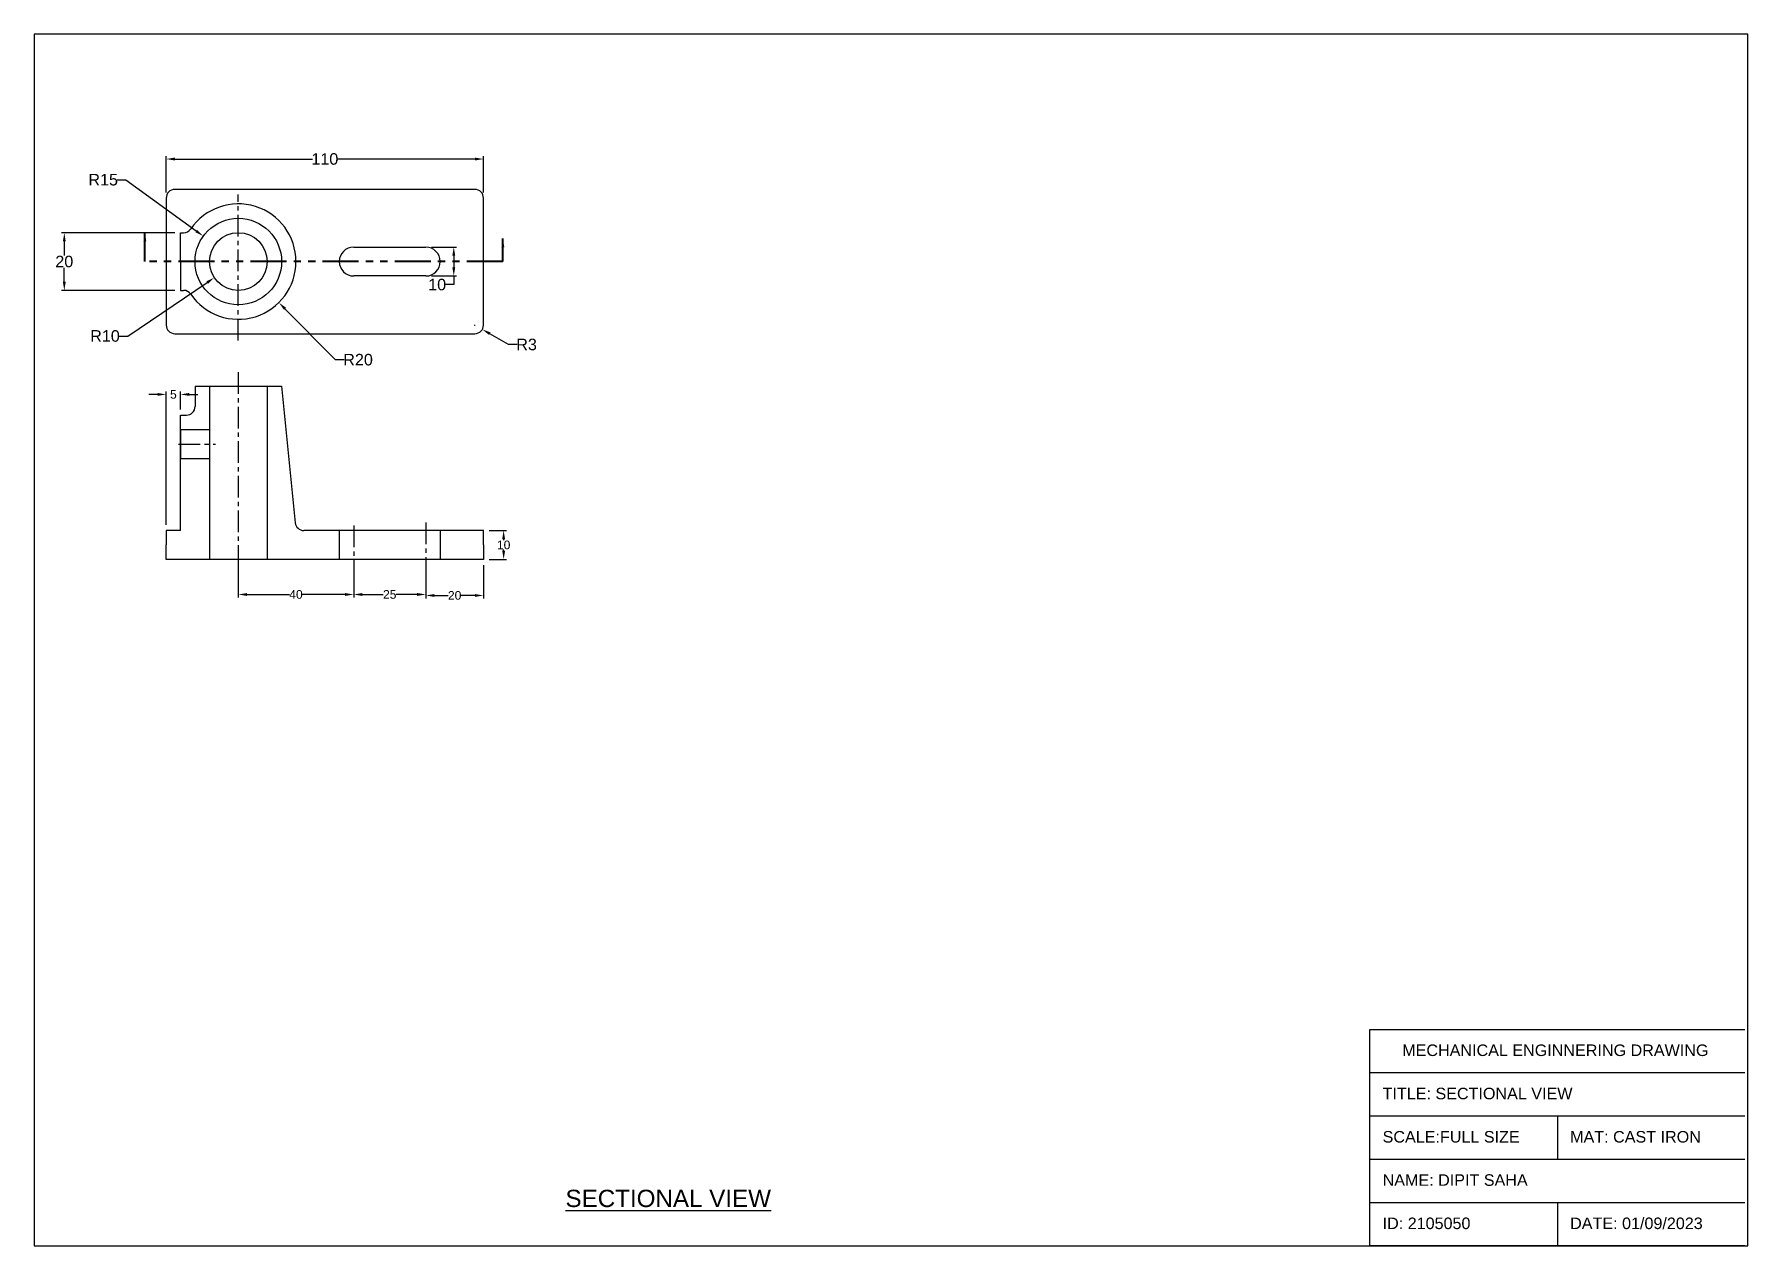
# Model space of a CAD drawing. Header units: inches. Extents: x 0 to 594, y 0 to 420.
import ezdxf

# ---------------------------------------------------------------- set-up
doc = ezdxf.new("R2010")
doc.units = ezdxf.units.IN
doc.header["$MEASUREMENT"] = 0
doc.linetypes.add('CENTER', pattern=[2, 1.25, -0.25, 0.25, -0.25])
doc.linetypes.add('PHANTOM', pattern=[2.5, 1.25, -0.25, 0.25, -0.25, 0.25, -0.25])
doc.styles.get("Standard").update_dxf_attribs({"font": 'arial.ttf'})
doc.dimstyles.get("Standard").update_dxf_attribs({"dimtxt": 0.18, "dimasz": 0.18, "dimexe": 0.18, "dimexo": 0.0625, "dimgap": 0.09, "dimtad": 0, "dimtih": 1, "dimtoh": 1, "dimdec": 4, "dimzin": 0, "dimdsep": 46, "dimtxsty": 'Standard', "dimcen": 0.09, "dimadec": 0, "dimazin": 0, "dimtfac": 1, "dimtdec": 4, "dimtofl": 0, "dimtmove": 0, "dimatfit": 3, "dimfxl": 1, "dimtolj": 1, "dimtzin": 0, "dimarcsym": 0})

# ---------------------------------------------------------------- blocks, each defined once
blk = doc.blocks.new('*D18')
at = {"color": 2, "lineweight": -2}
for p, q in [((45.73, 365.2), (45.73, 377.75)), ((155.73, 365.2), (155.73, 377.75))]:
    blk.add_line(p, q, dxfattribs=at)
at = {"color": 4, "lineweight": -2}
for p, q in [((48.73, 376.75), (96.42, 376.75)), ((152.73, 376.75), (105.05, 376.75))]:
    blk.add_line(p, q, dxfattribs=at)
at = {"color": 4}
for points in [[(48.73, 377.25), (48.73, 376.25), (45.73, 376.75)], [(152.73, 377.25), (152.73, 376.25), (155.73, 376.75)]]:
    blk.add_solid(points, dxfattribs=at)
at = {"layer": 'Defpoints', "color": 0}
for p in [(155.73, 376.75), (45.73, 363.2), (155.73, 363.2)]:
    blk.add_point(p, dxfattribs=at)
at = {"insert": (100.73, 376.75), "char_height": 4, "attachment_point": 5}
blk.add_mtext('\\A1;110', dxfattribs=at)
blk = doc.blocks.new('*D19')
at = {"color": 2, "lineweight": -2}
for p, q in [((70.64, 341.2), (70.82, 341.2)), ((70.73, 341.11), (70.73, 341.29))]:
    blk.add_line(p, q, dxfattribs=at)
at = {"color": 4, "lineweight": -2}
for p, q in [((32.38, 315.39), (59.95, 333.95)), ((29.38, 315.39), (32.38, 315.39))]:
    blk.add_line(p, q, dxfattribs=at)
at = {"color": 4}
blk.add_solid([(59.67, 334.36), (60.23, 333.53), (62.44, 335.62)], dxfattribs=at)
at = {"layer": 'Defpoints', "color": 0}
for p in [(70.73, 341.2), (62.44, 335.62)]:
    blk.add_point(p, dxfattribs=at)
at = {"insert": (24.52, 315.39), "char_height": 4, "attachment_point": 5}
blk.add_mtext('\\A1;R10', dxfattribs=at)
blk = doc.blocks.new('*D21')
at = {"color": 2, "lineweight": -2}
for p, q in [((70.64, 341.2), (70.82, 341.2)), ((70.73, 341.11), (70.73, 341.29))]:
    blk.add_line(p, q, dxfattribs=at)
at = {"color": 4, "lineweight": -2}
for p, q in [((104.39, 307.17), (86.9, 324.85)), ((107.39, 307.17), (104.39, 307.17))]:
    blk.add_line(p, q, dxfattribs=at)
at = {"color": 4}
blk.add_solid([(87.26, 325.2), (86.55, 324.5), (84.8, 326.98)], dxfattribs=at)
at = {"layer": 'Defpoints', "color": 0}
for p in [(70.73, 341.2), (84.8, 326.98)]:
    blk.add_point(p, dxfattribs=at)
at = {"insert": (112.25, 307.17), "char_height": 4, "attachment_point": 5}
blk.add_mtext('\\A1;R20', dxfattribs=at)
blk = doc.blocks.new('*D22')
at = {"color": 2, "lineweight": -2}
for p, q in [((137.73, 346.2), (146.43, 346.2)), ((137.73, 336.2), (146.43, 336.2))]:
    blk.add_line(p, q, dxfattribs=at)
at = {"color": 4, "lineweight": -2}
for p, q in [((145.43, 343.2), (145.43, 339.2)), ((145.43, 333.2), (142.43, 333.2)), ((145.43, 336.2), (145.43, 333.2))]:
    blk.add_line(p, q, dxfattribs=at)
at = {"color": 4}
for points in [[(144.93, 343.2), (145.93, 343.2), (145.43, 346.2)], [(144.93, 339.2), (145.93, 339.2), (145.43, 336.2)]]:
    blk.add_solid(points, dxfattribs=at)
at = {"layer": 'Defpoints', "color": 0}
for p in [(135.73, 346.2), (135.73, 336.2), (145.43, 336.2)]:
    blk.add_point(p, dxfattribs=at)
at = {"insert": (139.67, 333.2), "char_height": 4, "attachment_point": 5}
blk.add_mtext('\\A1;10', dxfattribs=at)
blk = doc.blocks.new('*D25')
at = {"color": 2, "lineweight": -2}
for p, q in [((157.73, 247.95), (163.72, 247.95)), ((157.73, 237.95), (163.72, 237.95))]:
    blk.add_line(p, q, dxfattribs=at)
at = {"color": 4, "lineweight": -2}
for p, q in [((162.72, 244.95), (162.72, 244.58)), ((162.72, 240.95), (162.72, 241.33))]:
    blk.add_line(p, q, dxfattribs=at)
at = {"color": 4}
for points in [[(162.22, 244.95), (163.22, 244.95), (162.72, 247.95)], [(162.22, 240.95), (163.22, 240.95), (162.72, 237.95)]]:
    blk.add_solid(points, dxfattribs=at)
at = {"layer": 'Defpoints', "color": 0}
for p in [(155.73, 247.95), (155.73, 237.95), (162.72, 237.95)]:
    blk.add_point(p, dxfattribs=at)
at = {"insert": (162.72, 242.95), "char_height": 3, "attachment_point": 5}
blk.add_mtext('\\A1;10', dxfattribs=at)
blk = doc.blocks.new('*D28')
at = {"color": 4, "lineweight": -2}
for p, q in [((42.73, 295.14), (39.73, 295.14)), ((53.73, 295.14), (56.73, 295.14))]:
    blk.add_line(p, q, dxfattribs=at)
at = {"color": 2, "lineweight": -2}
for p, q in [((45.73, 249.95), (45.73, 296.14)), ((50.73, 289.95), (50.73, 296.14))]:
    blk.add_line(p, q, dxfattribs=at)
at = {"color": 4}
for points in [[(42.73, 295.64), (42.73, 294.64), (45.73, 295.14)], [(53.73, 295.64), (53.73, 294.64), (50.73, 295.14)]]:
    blk.add_solid(points, dxfattribs=at)
at = {"layer": 'Defpoints', "color": 0}
for p in [(50.73, 295.14), (50.73, 287.95), (45.73, 247.95)]:
    blk.add_point(p, dxfattribs=at)
at = {"insert": (48.23, 295.14), "char_height": 3, "attachment_point": 5}
blk.add_mtext('\\A1;5', dxfattribs=at)
blk = doc.blocks.new('*D29')
at = {"color": 2, "lineweight": -2}
for p, q in [((70.73, 235.95), (70.73, 224.78)), ((110.73, 235.95), (110.73, 224.78))]:
    blk.add_line(p, q, dxfattribs=at)
at = {"color": 4, "lineweight": -2}
for p, q in [((73.73, 225.78), (88.44, 225.78)), ((107.73, 225.78), (93.03, 225.78))]:
    blk.add_line(p, q, dxfattribs=at)
at = {"color": 4}
for points in [[(73.73, 226.28), (73.73, 225.28), (70.73, 225.78)], [(107.73, 226.28), (107.73, 225.28), (110.73, 225.78)]]:
    blk.add_solid(points, dxfattribs=at)
at = {"layer": 'Defpoints', "color": 0}
for p in [(70.73, 237.95), (110.73, 237.95), (110.73, 225.78)]:
    blk.add_point(p, dxfattribs=at)
at = {"insert": (90.73, 225.78), "char_height": 3, "attachment_point": 5}
blk.add_mtext('\\A1;40', dxfattribs=at)
blk = doc.blocks.new('*D30')
at = {"color": 2, "lineweight": -2}
for p, q in [((135.73, 235.95), (135.73, 224.44)), ((155.73, 235.95), (155.73, 224.44))]:
    blk.add_line(p, q, dxfattribs=at)
at = {"color": 4, "lineweight": -2}
for p, q in [((138.73, 225.44), (143.47, 225.44)), ((152.73, 225.44), (147.99, 225.44))]:
    blk.add_line(p, q, dxfattribs=at)
at = {"color": 4}
for points in [[(138.73, 225.94), (138.73, 224.94), (135.73, 225.44)], [(152.73, 225.94), (152.73, 224.94), (155.73, 225.44)]]:
    blk.add_solid(points, dxfattribs=at)
at = {"layer": 'Defpoints', "color": 0}
for p in [(135.73, 237.95), (155.73, 237.95), (155.73, 225.44)]:
    blk.add_point(p, dxfattribs=at)
at = {"insert": (145.73, 225.44), "char_height": 3, "attachment_point": 5}
blk.add_mtext('\\A1;20', dxfattribs=at)
blk = doc.blocks.new('*D31')
at = {"color": 2, "lineweight": -2}
for p, q in [((110.73, 235.95), (110.73, 224.78)), ((135.73, 235.95), (135.73, 224.78))]:
    blk.add_line(p, q, dxfattribs=at)
at = {"color": 4, "lineweight": -2}
for p, q in [((113.73, 225.78), (120.96, 225.78)), ((132.73, 225.78), (125.51, 225.78))]:
    blk.add_line(p, q, dxfattribs=at)
at = {"color": 4}
for points in [[(113.73, 226.28), (113.73, 225.28), (110.73, 225.78)], [(132.73, 226.28), (132.73, 225.28), (135.73, 225.78)]]:
    blk.add_solid(points, dxfattribs=at)
at = {"layer": 'Defpoints', "color": 0}
for p in [(110.73, 237.95), (135.73, 237.95), (135.73, 225.78)]:
    blk.add_point(p, dxfattribs=at)
at = {"insert": (123.23, 225.78), "char_height": 3, "attachment_point": 5}
blk.add_mtext('\\A1;25', dxfattribs=at)
blk = doc.blocks.new('*D32')
at = {"color": 2, "lineweight": -2}
for p, q in [((48.73, 351.2), (9.41, 351.2)), ((48.73, 331.2), (9.41, 331.2))]:
    blk.add_line(p, q, dxfattribs=at)
at = {"color": 4, "lineweight": -2}
for p, q in [((10.41, 348.2), (10.41, 343.34)), ((10.41, 334.2), (10.41, 339.07))]:
    blk.add_line(p, q, dxfattribs=at)
at = {"color": 4}
for points in [[(9.91, 348.2), (10.91, 348.2), (10.41, 351.2)], [(9.91, 334.2), (10.91, 334.2), (10.41, 331.2)]]:
    blk.add_solid(points, dxfattribs=at)
at = {"layer": 'Defpoints', "color": 0}
for p in [(10.41, 351.2), (50.73, 351.2), (50.73, 331.2)]:
    blk.add_point(p, dxfattribs=at)
at = {"insert": (10.41, 341.2), "char_height": 4, "attachment_point": 5}
blk.add_mtext('\\A1;20', dxfattribs=at)
blk = doc.blocks.new('*D33')
at = {"color": 4, "lineweight": -2}
for p, q in [((28.77, 369.56), (31.77, 369.56)), ((31.77, 369.56), (56.18, 351.8))]:
    blk.add_line(p, q, dxfattribs=at)
at = {"color": 2, "lineweight": -2}
for p, q in [((70.64, 341.2), (70.82, 341.2)), ((70.73, 341.11), (70.73, 341.29))]:
    blk.add_line(p, q, dxfattribs=at)
at = {"color": 4}
blk.add_solid([(56.47, 352.2), (55.89, 351.39), (58.61, 350.03)], dxfattribs=at)
at = {"layer": 'Defpoints', "color": 0}
for p in [(58.61, 350.03), (70.73, 341.2)]:
    blk.add_point(p, dxfattribs=at)
at = {"insert": (23.89, 369.56), "char_height": 4, "attachment_point": 5}
blk.add_mtext('\\A1;R15', dxfattribs=at)
blk = doc.blocks.new('*D34')
at = {"color": 2, "lineweight": -2}
for p, q in [((152.64, 319.2), (152.82, 319.2)), ((152.73, 319.11), (152.73, 319.29))]:
    blk.add_line(p, q, dxfattribs=at)
at = {"color": 4, "lineweight": -2}
for p, q in [((164.36, 312.43), (157.92, 316.18)), ((167.36, 312.43), (164.36, 312.43))]:
    blk.add_line(p, q, dxfattribs=at)
at = {"color": 4}
blk.add_solid([(158.17, 316.62), (157.67, 315.75), (155.32, 317.69)], dxfattribs=at)
at = {"layer": 'Defpoints', "color": 0}
for p in [(152.73, 319.2), (155.32, 317.69)]:
    blk.add_point(p, dxfattribs=at)
at = {"insert": (170.67, 312.43), "char_height": 4, "attachment_point": 5}
blk.add_mtext('\\A1;R3', dxfattribs=at)

msp = doc.modelspace()

# ---------------------------------------------------------------- linework, layer by layer
for p, q in [((45.73, 363.2), (45.73, 319.2)), ((152.73, 366.2), (48.73, 366.2)), ((155.73, 319.2), (155.73, 363.2)), ((50.73, 341.2), (50.73, 351.2)), ((50.73, 351.2), (51.76, 351.2)), ((110.73, 346.2), (135.73, 346.2)), ((50.73, 341.2), (50.73, 331.2)), ((135.73, 336.2), (110.73, 336.2)), ((50.73, 331.2), (51.76, 331.2)), ((48.73, 316.2), (152.73, 316.2)), ((55.73, 297.95), (85.73, 297.95)), ((55.73, 297.95), (55.73, 290.95)), ((60.73, 297.95), (60.73, 237.95)), ((80.73, 297.95), (80.73, 237.95)), ((85.73, 297.95), (90.46, 250.66)), ((50.73, 247.95), (50.73, 287.95)), ((50.73, 282.95), (50.73, 287.95)), ((50.73, 287.95), (52.73, 287.95)), ((50.73, 247.95), (50.73, 282.95)), ((50.73, 282.95), (60.73, 282.95)), ((50.73, 282.95), (50.73, 272.95)), ((50.73, 272.95), (60.73, 272.95)), ((45.73, 247.95), (45.73, 247.95)), ((45.73, 247.95), (45.73, 242.95)), ((50.73, 247.95), (45.73, 247.95)), ((80.73, 247.95), (80.73, 247.95)), ((155.73, 247.95), (93.45, 247.95)), ((105.73, 247.95), (105.73, 237.95)), ((140.73, 247.95), (140.73, 237.95)), ((155.73, 242.95), (155.73, 247.95)), ((45.73, 237.95), (45.73, 242.95)), ((155.73, 237.95), (45.73, 237.95)), ((155.73, 242.95), (155.73, 237.95)), ((463.02, 0), (463.02, 75)), ((463.02, 75), (593.02, 75)), ((463.02, 60), (593.02, 60)), ((463.02, 45), (593.02, 45)), ((463.02, 45), (593.02, 45)), ((463.02, 45), (528.02, 45)), ((528.02, 45), (528.02, 30)), ((463.02, 30), (593.02, 30)), ((463.02, 15), (593.02, 15)), ((463.02, 15), (463.02, 15)), ((463.02, 15), (528.02, 15)), ((528.02, 15), (528.02, 0)), ((593.02, 0), (463.02, 0))]:
    msp.add_line(p, q)
at = {"linetype": 'CENTER', "ltscale": 6}
for p, q in [((70.73, 313.89), (70.73, 364.41)), ((70.73, 302.88), (70.73, 232.42)), ((50.02, 277.95), (62.87, 277.95)), ((110.73, 249.68), (110.73, 235.86)), ((135.73, 250.76), (135.73, 235.97))]:
    msp.add_line(p, q, dxfattribs=at)
msp.add_lwpolyline([(0, 0), (594, 0), (594, 420), (0, 420)], close=True)
at = {"linetype": 'PHANTOM', "lineweight": 40, "ltscale": 10}
for points in [[(162.45, 341.2), (38.34, 341.2), (38.34, 351.24)], [(162.45, 341.2), (162.45, 349.15)]]:
    msp.add_lwpolyline(points, dxfattribs=at)
for radius in [15, 10]:
    msp.add_circle((70.73, 341.2), radius)
for centre, radius, start, end in [((48.73, 363.2), 3, 90, 180), ((152.73, 363.2), 3, 0, 90), ((70.73, 341.2), 20, 214.41739, 145.58261), ((51.76, 354.2), 3, 270, 325.58261), ((110.73, 341.2), 5, 90, 270), ((135.73, 341.2), 5, 270, 90), ((51.76, 328.2), 3, 34.41739, 90), ((48.73, 319.2), 3, 180, 270), ((152.73, 319.2), 3, 270, 0), ((52.73, 290.95), 3, 270, 0), ((93.45, 250.95), 3, 185.71059, 270)]:
    msp.add_arc(centre, radius, start, end)

# ---------------------------------------------------------------- texts
for s, insert, char_height, width, attachment_point in [('{\\fArial|b0|i0|c0|p34;MECHANICAL ENGINNERING DRAWING}', (527.31, 69.77), 4, 119.7604, 2), ('{\\fArial|b0|i0|c0|p34;TITLE: SECTIONAL VIEW}', (467.43, 54.77), 4, 119.7604, 1), ('{\\fArial|b0|i0|c0|p34;SCALE:FULL SIZE}', (467.43, 39.77), 4, 60.5857, 1), ('{\\fArial|b0|i0|c0|p34;MAT: CAST IRON}', (532.43, 39.77), 4, 60.5857, 1), ('{\\fArial|b0|i0|c0|p34;NAME: DIPIT SAHA}', (467.43, 24.77), 4, 119.7604, 1), ('{\\fArial|b0|i0|c0|p34;\\LSECTIONAL VIEW}', (184.15, 19.41), 6, 112.2532, 1), ('{\\fArial|b0|i0|c0|p34;ID: 2105050}', (467.43, 9.77), 4, 60.5857, 1), ('{\\fArial|b0|i0|c0|p34;DATE: 01/09/2023}', (532.43, 9.77), 4, 60.5857, 1)]:
    msp.add_mtext(s, dxfattribs=dict(insert=insert, char_height=char_height, width=width, attachment_point=attachment_point))

# ---------------------------------------------------------------- dimensions: what is measured, and where the dimension line sits
at = {"color": 2}
dim = msp.add_linear_dim(base=(155.73, 376.75), p1=(45.73, 363.2), p2=(155.73, 363.2), dimstyle='Standard', override={"dimtxt": 4, "dimasz": 3, "dimexe": 1, "dimexo": 2, "dimdec": 0, "dimclrd": 4, "dimclre": 2, "dimclrt": 256, "dimtdec": 0}, dxfattribs=at)
dim.commit()
dim.dimension.update_dxf_attribs({"geometry": '*D18', "text_midpoint": (100.73, 376.75)})
for center, mpoint, picture, middle in [((70.73, 341.2), (58.61, 350.03), '*D33', (23.89, 369.56)), ((152.73, 319.2), (155.32, 317.69), '*D34', (170.67, 312.43))]:
    dim = msp.add_radius_dim(center=center, mpoint=mpoint, dimstyle='Standard', override={"dimtxt": 4, "dimasz": 3, "dimexe": 1, "dimexo": 2, "dimdec": 0, "dimclrd": 4, "dimclre": 2, "dimclrt": 256, "dimtdec": 0})
    dim.commit()
    dim.dimension.update_dxf_attribs({"geometry": picture, "text_midpoint": middle, "dimtype": 164})
for base, p1, p2, override, picture, middle in [((10.41, 351.2), (50.73, 331.2), (50.73, 351.2), {"dimtxt": 4, "dimasz": 3, "dimexe": 1, "dimexo": 2, "dimdec": 0, "dimclrd": 4, "dimclre": 2, "dimclrt": 256, "dimtdec": 0}, '*D32', (10.41, 341.2)), ((162.72, 237.95), (155.73, 247.95), (155.73, 237.95), {"dimtxt": 3, "dimasz": 3, "dimexe": 1, "dimexo": 2, "dimdec": 0, "dimclrd": 4, "dimclre": 2, "dimclrt": 256, "dimtdec": 0}, '*D25', (162.72, 242.95))]:
    dim = msp.add_linear_dim(base=base, p1=p1, p2=p2, angle=90, dimstyle='Standard', override=override)
    dim.commit()
    dim.dimension.update_dxf_attribs({"geometry": picture, "text_midpoint": middle})
dim = msp.add_linear_dim(base=(145.43, 336.2), p1=(135.73, 346.2), p2=(135.73, 336.2), angle=90, dimstyle='Standard', override={"dimtxt": 4, "dimasz": 3, "dimexe": 1, "dimexo": 2, "dimdec": 0, "dimclrd": 4, "dimclre": 2, "dimclrt": 256, "dimtdec": 0}, dxfattribs=at)
dim.commit()
dim.dimension.update_dxf_attribs({"geometry": '*D22', "text_midpoint": (139.67, 333.2)})
for mpoint, picture, middle in [((62.44, 335.62), '*D19', (24.52, 315.39)), ((84.8, 326.98), '*D21', (112.25, 307.17))]:
    dim = msp.add_radius_dim(center=(70.73, 341.2), mpoint=mpoint, dimstyle='Standard', override={"dimtxt": 4, "dimasz": 3, "dimexe": 1, "dimexo": 2, "dimdec": 0, "dimclrd": 4, "dimclre": 2, "dimclrt": 256, "dimtdec": 0}, dxfattribs=at)
    dim.commit()
    dim.dimension.update_dxf_attribs({"geometry": picture, "text_midpoint": middle, "dimtype": 164})
for base, p1, p2, picture, middle in [((50.73, 295.14), (45.73, 247.95), (50.73, 287.95), '*D28', (48.23, 295.14)), ((110.73, 225.78), (70.73, 237.95), (110.73, 237.95), '*D29', (90.73, 225.78)), ((135.73, 225.78), (110.73, 237.95), (135.73, 237.95), '*D31', (123.23, 225.78)), ((155.73, 225.44), (135.73, 237.95), (155.73, 237.95), '*D30', (145.73, 225.44))]:
    dim = msp.add_linear_dim(base=base, p1=p1, p2=p2, dimstyle='Standard', override={"dimtxt": 3, "dimasz": 3, "dimexe": 1, "dimexo": 2, "dimdec": 0, "dimclrd": 4, "dimclre": 2, "dimclrt": 256, "dimtdec": 0})
    dim.commit()
    dim.dimension.update_dxf_attribs({"geometry": picture, "text_midpoint": middle})

# ---------------------------------------------------------------- leaders
at = {"linetype": 'PHANTOM'}
msp.add_leader([(38.34, 351.24), (38.34, 341.2)], dimstyle='Standard', override={"dimtxt": 4, "dimasz": 3, "dimexe": 1, "dimexo": 2, "dimdec": 0, "dimclrd": 256, "dimclre": 256, "dimclrt": 256, "dimtdec": 0}, dxfattribs=at)
at = {"linetype": 'PHANTOM', "lineweight": 40, "ltscale": 10}
msp.add_leader([(162.45, 349.15), (162.45, 341.2)], dimstyle='Standard', override={"dimtxt": 4, "dimasz": 3, "dimexe": 1, "dimexo": 2, "dimdec": 0, "dimclrd": 256, "dimclre": 256, "dimclrt": 256, "dimtdec": 0}, dxfattribs=at)

doc.saveas('drawing.dxf')
